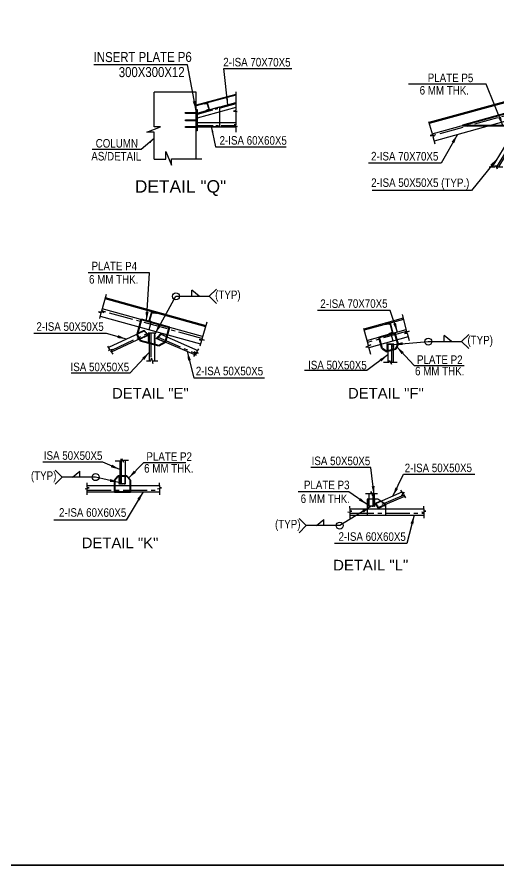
# Model space of a CAD drawing. Header units: inches. Extents: x 1789308 to 1948517, y 1504002 to 1708835.
# Drawn here: x 1866865 to 1880417, y 1532379 to 1556273 of the extents above; entities that cross this region are included whole.
import ezdxf
from ezdxf.enums import TextEntityAlignment as Align

# ---------------------------------------------------------------- set-up
doc = ezdxf.new("R2010")
doc.units = ezdxf.units.IN
doc.header["$LTSCALE"] = 0.015
doc.header["$MEASUREMENT"] = 0
doc.linetypes.add('CENTER2', pattern=[1.125, 0.75, -0.125, 0.125, -0.125])
for name, color, linetype in [('DIM DEM', 191, 'Continuous'), ('SHIFTING - STR', 1, 'Continuous'), ('TITLE', 7, 'Continuous')]:
    doc.layers.add(name, color=color, linetype=linetype)
for name, color, linetype, lineweight in [('PLATE', 1, 'Continuous', 25), ('TEXT', 7, 'Continuous', 5), ('TRUSS', 82, 'Continuous', 25), ('truss text', 2, 'Continuous', 25)]:
    doc.layers.add(name, color=color, linetype=linetype, lineweight=lineweight)
doc.styles.add('arial', font='ARIALN.TTF')
doc.styles.add('PRADEEP - STR', font='swissel.ttf')
doc.styles.add('SC-BBS1', font='SansSerif')
doc.dimstyles.new('GRID DIM', dxfattribs={"dimtxt": 350, "dimasz": 250, "dimexe": 0.1, "dimexo": 0.1, "dimgap": 0.09, "dimtad": 0, "dimdec": 0, "dimzin": 0, "dimdsep": 46, "dimtxsty": 'PRADEEP - STR', "dimblk": 'OBLIQUE', "dimcen": 0.09, "dimclrd": 73, "dimclre": 73, "dimclrt": 256, "dimadec": 0, "dimazin": 0, "dimtfac": 1, "dimtdec": 0, "dimtofl": 0, "dimtmove": 1, "dimatfit": 3, "dimfxl": 1.25, "dimtolj": 1, "dimtzin": 0, "dimlwd": -1, "dimlwe": -1, "dimarcsym": 2})
pattern_1 = [(75, (-1786468.3553, -1568400.704), (-2.4148145657, 0.6470476128), [])]
pattern_2 = [(75, (-1804844.0653, -1567478.2264), (-2.4148145657, 0.6470476128), [])]

# ---------------------------------------------------------------- blocks, each defined once
blk = doc.blocks.new('A$C533A03B5')
at = {"color": 4}
for p, q in [((-22.5, 100), (22.5, 100)), ((-22.5, 0), (-22.5, 100)), ((-17.8, 17.7), (-17.8, 82.3)), ((-9.7, 91.2), (18.5, 94.7)), ((-22.5, 0), (22.5, 0)), ((-9.7, 8.8), (18.5, 5.3)), ((22.5, 0), (22.5, 0.8))]:
    blk.add_line(p, q, dxfattribs=at)
for centre, radius, start, end in [((-8.8, 82.3), 9, 96, 180), ((17.9, 99.3), 4.61, 276.51912, 8.94651), ((-8.8, 17.7), 9, 180, 264), ((18, 0.8), 4.5, 0, 84)]:
    blk.add_arc(centre, radius, start, end, dxfattribs=at)
blk = doc.blocks.new('A$C661F1956')
at = {"layer": 'PLATE', "color": 3, "lineweight": 40}
for p, q in [((0, 0), (-650, -182.6)), ((650, -179.3), (0, 0)), ((-650, -182.6), (650, -179.3))]:
    blk.add_line(p, q, dxfattribs=at)
blk = doc.blocks.new('_Oblique')
at = {"color": 0, "linetype": 'ByBlock', "lineweight": -2}
blk.add_line((-0.5, -0.5), (0.5, 0.5), dxfattribs=at)
blk = doc.blocks.new('A$C1F354469')
at = {"layer": 'PLATE', "color": 3, "lineweight": 40}
for p, q in [((-75, 109.9), (-42.5, 149)), ((-75, 0), (-75, 109.9)), ((-42.5, 149), (42.5, 149)), ((75, 109.9), (42.5, 149)), ((75, 109.9), (75, 0)), ((75, 0), (-75, 0))]:
    blk.add_line(p, q, dxfattribs=at)
blk = doc.blocks.new('A$C67564977')
at = {"layer": 'PLATE', "color": 3, "lineweight": 40}
for p, q in [((-132.6, -36.6), (132.6, 36.6)), ((132.6, 36.6), (169.9, -98.7)), ((-95.4, -171.2), (-132.6, -36.6)), ((140.6, -158.3), (-34.9, -206.8)), ((140.6, -158.3), (169.9, -98.7)), ((-34.9, -206.8), (-95.4, -171.2))]:
    blk.add_line(p, q, dxfattribs=at)
blk = doc.blocks.new('A$C08990B8F')
at = {"layer": 'PLATE', "color": 3}
blk.add_lwpolyline([(87.5, 0), (87.5, 99.7), (12.5, 150), (-87.5, 150), (-87.5, 0)], close=True, dxfattribs=at)
blk = doc.blocks.new('A$C4853760B')
h = blk.add_hatch()
h.set_pattern_fill('ANSI31', color=4, scale=20, angle=30)
h.set_pattern_definition([(75, (-1503605.4268, -1417127.7935), (-2.4148145657, 0.6470476128), [])])
h.paths.add_polyline_path([(-917.9, 103.1), (-974.5, 129.2), (-1017.4, 58.8), (-1010.4, 58.8), (-972.1, 121.6), (-926.2, 101.1), (-951.9, 59), (-944.8, 59)])
h.paths.add_polyline_path([(-819.2, 108.8), (-773.7, 130.1), (-730.6, 59.5), (-723.6, 59.5), (-771.4, 137.9), (-827.8, 111.4), (-796.7, 60.4), (-789, 59.4)])
h = blk.add_hatch()
h.set_pattern_fill('ANSI31', color=4, scale=20, angle=30)
h.set_pattern_definition([(75, (-1785122.0718, -1574641.8486), (-2.4148145657, 0.6470476128), [])])
edge = h.paths.add_edge_path()
edge.add_line((-890.3, 59.1), (-884.3, 59.1))
edge.add_line((-884.3, 59.1), (-884.3, 118.8))
edge.add_line((-884.3, 118.8), (-834.3, 118.8))
edge.add_line((-834.3, 118.8), (-834.2, 59.3))
edge.add_line((-834.2, 59.3), (-828.2, 59.3))
edge.add_line((-828.2, 59.3), (-828.3, 124.8))
edge.add_line((-828.3, 124.8), (-890.3, 124.8))
edge.add_line((-890.3, 124.8), (-890.3, 59.1))
for p, q in [((-308.3, 427.6), (-378.6, 484.2)), ((-378.6, 427.6), (-378.6, 484.2)), ((-213.2, 427.6), (-146.9, 493.9)), ((-213.2, 427.6), (-146.9, 361.3))]:
    blk.add_line(p, q)
blk.add_circle((-526.6, 427.6), 33.1)
at = {"layer": 'PLATE', "color": 1}
for p, q in [((-888.9, 235), (-1386.9, 97.7)), ((-354.5, 97.8), (-851.7, 235))]:
    blk.add_line(p, q, dxfattribs=at)
at = {"layer": 'SHIFTING - STR', "color": 4, "ltscale": 1000}
blk.add_line((0, 0), (-851.7, 235), dxfattribs=at)
for points in [[(-1810.5, -19.2), (-888.9, 235)], [(-870.3, 167.5), (-1791.9, -86.7)], [(-870.3, 167.5), (-888.9, 235)], [(-870.3, 167.5), (-851.7, 235)], [(-870.3, 167.5), (-18.7, -67.4)], [(-1842.7, 97.7), (-1807.8, -28.8), (-1829.5, -34.6), (-1789.3, -36.6), (-1803.7, -43.8), (-1784.5, -113.4)], [(-972.1, 121.6), (-1246.8, -329)], [(-926.6, 100.4), (-1188.4, -329)], [(-972.1, 121.6), (-926.6, 100.4)], [(-884.3, 118.8), (-884.3, -329)], [(-884.3, 118.8), (-834.3, 118.8)], [(-834.3, 118.8), (-834.3, -329)], [(-773.7, 130.1), (-819.2, 108.8)], [(-819.2, 108.8), (-553.5, -326.9)], [(-773.7, 130.1), (-495.1, -326.9)], [(30.1, 105.8), (-4, -14), (17.6, -19.8), (-22.5, -21.8), (-8.1, -29), (-27.3, -98.7)], [(-1220.1, -329), (-1216.5, -313), (-1199, -346.4), (-1199, -329)], [(-870.5, -329), (-866.9, -313), (-849.4, -346.4), (-849.4, -329)], [(-536.5, -326.9), (-532.9, -310.9), (-515.3, -344.3), (-515.3, -326.9)], [(-1273.5, -329), (-1220.1, -329)], [(-1199, -329), (-1146.2, -329)], [(-923.9, -329), (-870.5, -329)], [(-849.4, -329), (-796.6, -329)], [(-589.9, -326.9), (-536.5, -326.9)], [(-515.3, -326.9), (-462.6, -326.9)]]:
    blk.add_lwpolyline(points, dxfattribs=at)
at = {"layer": 'SHIFTING - STR', "color": 5, "linetype": 'CENTER2', "ltscale": 20000}
for points in [[(3, -20.5), (-870.3, 220.4), (-1800.1, -36)], [(-939.7, 106.5), (-1205.1, -329)], [(-870.3, 118.8), (-870.3, -329)], [(-806.1, 115), (-535.5, -329)]]:
    blk.add_lwpolyline(points, dxfattribs=at)
at = {"layer": 'TRUSS', "color": 1}
for points in [[(-993.4, 320.3), (-1839.7, 86.8)], [(-747.2, 320.3), (30.1, 105.8)], [(-990.2, 310.8), (-1837.1, 77.2)], [(-750.4, 310.8), (30.1, 95.4)]]:
    blk.add_lwpolyline(points, dxfattribs=at)
at = {"layer": 'TRUSS'}
blk.add_lwpolyline([(-870.3, 167.5), (-851.7, 235)], dxfattribs=at)
at = {"layer": 'TRUSS', "color": 1}
for radius, start, end in [(341, 68.84473, 111.15519), (331, 68.75874, 111.24126)]:
    blk.add_arc((-870.3, 2.3), radius, start, end, dxfattribs=at)
at = {"layer": 'PLATE'}
blk.add_blockref('A$C661F1956', (-870.3, 240.1), dxfattribs=at)
at = {"layer": 'TRUSS', "xscale": -1, "rotation": 15.42487787149558}
blk.add_blockref('A$C533A03B5', (-985.3, 208.4), dxfattribs=at)
at = {"layer": 'TRUSS', "rotation": 344.5751221285044}
blk.add_blockref('A$C533A03B5', (-755.3, 208.4), dxfattribs=at)
at = {"layer": 'TEXT', "color": 2, "style": 'arial'}
for s, rotation, p in [(' PLATE P5', 359.86075, (-1650.3, 506.8, 0)), ('6 MM THK.', 359.86075, (-1695.6, 389.2, 0)), ('2-ISA 70X70X5', 359.86075, (-2067.6, -229.8, 0)), ('2-ISA 50X50X5 (TYP.)', 0.13925, (297, -295.8, 0)), ('2-ISA 50X50X5 (TYP.)', 359.86075, (-1921.5, -478.2, 0)), ('ISA 50X50X5 (TYP.)', 0.13925, (-228.7, -487.3, 0))]:
    blk.add_text(s, height=80, rotation=rotation, dxfattribs=at).set_placement(p, align=Align.MIDDLE_CENTER)
blk.add_text('(TYP)', height=80, rotation=359.86075, dxfattribs=at).set_placement((-158.5, 402, 0))
at = {"layer": 'DIM DEM'}
for points in [[(-1145.8, 58.5), (-1303, 445.9), (-2031.7, 445.9)], [(-743.4, 95.4), (-526.6, 427.6), (-213.2, 427.6)], [(-1572.7, -26.2), (-1725.3, -293.8), (-2406.1, -293.8)], [(-834.3, -212.7), (-653, -551), (191.1, -551)], [(-549, -238.5), (-194.6, -362.5), (735.8, -362.5)], [(-1200.5, -253), (-1441.7, -552.5), (-2372.1, -552.5)]]:
    blk.add_leader(points, dimstyle='GRID DIM', override={"dimasz": 85, "dimclrd": 256, "dimfxl": 0.1}, dxfattribs=at)
blk = doc.blocks.new('A$C5A8F7462')
h = blk.add_hatch()
h.set_pattern_fill('ANSI31', color=4, scale=20, angle=30)
h.set_pattern_definition([(75, (-1792267.0453, -1567558.5565), (-2.4148145657, 0.6470476128), [])])
h.paths.add_polyline_path([(-97.8, -71.3), (-98.1, 2.6), (-36.1, 2.6), (-36.4, -54.4)])
h.paths.add_polyline_path([(-92.1, -69.8), (-92.1, -3.4), (-42.1, -3.4), (-42.1, -56)], flags=17)
for p, q in [((601.7, 20.1), (667.9, 86.4)), ((506.6, 20.1), (436.3, 76.8)), ((436.3, 20.1), (436.3, 76.8)), ((601.7, 20.1), (667.9, -46.2))]:
    blk.add_line(p, q)
blk.add_circle((288.2, 20.1), 33.1)
at = {"layer": 'SHIFTING - STR', "color": 4, "ltscale": 1000}
for points in [[(42.8, 273.6), (84.9, 113.8), (109.9, 116.7), (65.4, 95.9), (89, 98.7), (107.9, 29.1)], [(-319.2, 147), (-277.1, -12.8), (-252.1, -9.9), (-296.7, -30.8), (-273.1, -27.9), (-254.1, -97.6)], [(-288.6, 30.6), (80, 132.3)], [(98.2, 64.7), (-270.6, -37)], [(-92.1, -3.4), (-92.1, -174.4)], [(-92.1, -3.4), (-42.1, -3.4)], [(-42.1, -3.4), (-42.1, -174.4)], [(-78.3, -174.4), (-74.7, -158.4), (-57.1, -191.8), (-57.1, -174.4)], [(-131.7, -174.4), (-78.3, -174.4)], [(-57.1, -174.4), (-4.4, -174.4)]]:
    blk.add_lwpolyline(points, dxfattribs=at)
at = {"layer": 'SHIFTING - STR', "color": 5, "linetype": 'CENTER2', "ltscale": 20000}
for points in [[(84.9, 113.9), (-283.7, 12.2)], [(-56.1, -3.4), (-56.1, -174.4)]]:
    blk.add_lwpolyline(points, dxfattribs=at)
at = {"layer": 'TRUSS', "color": 1}
for points in [[(52, 238.7), (-316.6, 137)], [(54.6, 229), (-314, 127.3)]]:
    blk.add_lwpolyline(points, dxfattribs=at)
at = {"layer": 'TRUSS'}
blk.add_lwpolyline([(-42.5, 25.2), (-61.1, 92.7)], dxfattribs=at)
at = {"layer": 'PLATE', "rotation": 195.4194213504157}
blk.add_blockref('A$C1F354469', (-100.5, 82.5), dxfattribs=at)
at = {"layer": 'TRUSS', "xscale": -1, "rotation": 15.42487787149558}
blk.add_blockref('A$C533A03B5', (-61.6, 93.2), dxfattribs=at)
at = {"layer": 'TEXT', "color": 2, "style": 'arial'}
for s, rotation, p in [('2-ISA 70X70X5', 0.13925, (-409.6, 377.2, 0)), ('ISA 50X50X5', 359.86075, (-564.8, -200.4, 0)), ('PLATE P2', 359.86075, (396.4, -149.3, 0)), ('6 MM THK.', 359.86075, (395.8, -256.8, 0))]:
    blk.add_text(s, height=80, rotation=rotation, dxfattribs=at).set_placement(p, align=Align.MIDDLE_CENTER)
blk.add_text('(TYP)', height=80, rotation=359.86075, dxfattribs=at).set_placement((656.4, -5.5, 0))
at = {"layer": 'DIM DEM'}
for points in [[(0.3, 110.3), (-69.6, 313.2), (-750.4, 313.2)], [(-36.3, -6.1), (288.2, 20.1), (601.7, 20.1)], [(-9.5, -26.7), (154.6, -204.8), (626.1, -204.8)], [(-92.1, -105.1), (-289, -252.8), (-873.6, -252.8)]]:
    blk.add_leader(points, dimstyle='GRID DIM', override={"dimasz": 85, "dimclrd": 256, "dimfxl": 0.1}, dxfattribs=at)
blk = doc.blocks.new('A$C486B748C')
h = blk.add_hatch()
h.set_pattern_fill('ANSI31', color=4, scale=20, angle=30)
h.set_pattern_definition(pattern_1)
h.paths.add_polyline_path([(-236.4, -31.5), (-202.5, -69.9), (-280.5, -106), (-277.9, -111.4), (-194.8, -72.9), (-194.8, -69.6), (-234.9, -24.2), (-300.4, -54.6), (-302.3, -61.6), (-302.1, -62)])
h = blk.add_hatch()
h.set_pattern_fill('ANSI31', color=4, scale=20, angle=30)
h.set_pattern_definition(pattern_1)
h.paths.add_polyline_path([(-188.8, -144.5), (-188.8, -53.9), (-139, -54.3), (-139, -85.2), (-138.9, -158.3)], flags=17)
h.paths.add_polyline_path([(-194.8, -142.9), (-194.8, -47.9), (-133, -48.4), (-133, -85.2), (-133, -159.9)])
h = blk.add_hatch()
h.set_pattern_fill('ANSI31', color=4, scale=20, angle=30)
h.set_pattern_definition(pattern_1)
h.paths.add_polyline_path([(-44.9, -138.8), (-123.9, -104.4), (-80.3, -57.2), (-22.8, -82.8), (-38.3, -134.4)])
h.paths.add_polyline_path([(-38.5, -135.1), (-113.8, -102.3), (-78.8, -64.4), (-24.4, -88.4), (-37, -134.2)], flags=17)
for p, q in [((280.3, 292.4), (210, 349.1)), ((210, 292.4), (210, 349.1)), ((375.4, 292.4), (441.7, 358.7)), ((375.4, 292.4), (441.7, 226.1))]:
    blk.add_line(p, q)
blk.add_circle((62, 292.4), 33.1)
at = {"layer": 'SHIFTING - STR', "color": 4, "ltscale": 1000}
blk.add_line((311.6, -86), (-631.6, 174.3), dxfattribs=at)
for points in [[(-592.8, 310.4), (-638.1, 151.5), (-615, 141.3), (-664, 146), (-642.2, 136.5), (-656.4, 84.9)], [(-650.4, 106.8), (292.8, -153.4)], [(350.4, 50.2), (305.1, -108.7), (328.1, -119), (279.2, -114.2), (301, -123.8), (286.7, -175.3)], [(-569.7, -186.4), (-236.4, -31.5)], [(-543.3, -227.7), (-202.5, -69.9)], [(-236.4, -31.5), (-202.5, -69.9)], [(-139, -54.3), (-189, -53.9)], [(-188.8, -53.9), (-188.8, -310.1)], [(-139, -54.3), (-138.9, -313.1)], [(-78.8, -64.4), (-113.8, -102.3)], [(-78.8, -64.4), (266.3, -216.6)], [(-113.8, -102.3), (251.9, -261.7)], [(-528, -251.4), (-548.6, -219.3), (-532.5, -207), (-570.4, -217.7), (-557.4, -206.1), (-577.2, -174.4)], [(229.7, -273.3), (250.1, -241.6), (234, -229.2), (271.9, -240), (259, -228.3), (276.4, -200.5)], [(-214.4, -313.1), (-175.2, -313.1)], [(-175.2, -313.1), (-167.9, -289.7), (-156.6, -338.6), (-154, -313.1)], [(-154, -313.1), (-108.9, -313.1)]]:
    blk.add_lwpolyline(points, dxfattribs=at)
at = {"layer": 'SHIFTING - STR', "color": 5, "linetype": 'CENTER2', "ltscale": 20000}
for points in [[(306.4, -104.2), (-636.8, 156)], [(-539.4, -212.3), (-212, -59.2)], [(-174.8, -54), (-174.8, -311)], [(-104, -91.7), (256.1, -248.6)]]:
    blk.add_lwpolyline(points, dxfattribs=at)
at = {"layer": 'TRUSS', "color": 1}
for points in [[(-605.1, 270.7), (338.7, 10.3)], [(-601.5, 280.1), (341.7, 19.8)]]:
    blk.add_lwpolyline(points, dxfattribs=at)
at = {"layer": 'TRUSS'}
blk.add_lwpolyline([(-188.5, -20.6), (-169.9, 46.9)], dxfattribs=at)
blk.add_lwpolyline([(-188.5, -20.6), (-169.9, 46.9)], dxfattribs=at)
at = {"layer": 'PLATE', "xscale": -1}
blk.add_blockref('A$C67564977', (-132.4, 37), dxfattribs=at)
at = {"layer": 'TRUSS', "rotation": 344.5751221285044}
blk.add_blockref('A$C533A03B5', (-169.6, 46.8), dxfattribs=at)
at = {"layer": 'TEXT', "color": 2, "style": 'arial'}
for s, p in [(' PLATE P4', (-529.7, 576.4, 0)), ('6 MM THK.', (-522.5, 451.2, 0)), ('2-ISA 50X50X5', (-932.6, 8.2, 0)), ('ISA 50X50X5', (-652.5, -370.9, 0)), ('2-ISA 50X50X5', (564.7, -409.4, 0))]:
    blk.add_text(s, height=80, rotation=359.86075, dxfattribs=at).set_placement(p, align=Align.MIDDLE_CENTER)
blk.add_text('(TYP)', height=80, rotation=359.86075, dxfattribs=at).set_placement((430.1, 266.9, 0))
at = {"layer": 'DIM DEM'}
for points in [[(-214.6, 59.7, 0), (-187.4, 512.4, 0), (-762.1, 512.4, 0)], [(-134.6, -58.9), (62, 292.4), (375.4, 292.4)], [(-403.1, -109, 0), (-590.4, -55.7, 0), (-1271.1, -55.7, 0)], [(-188.8, -234.2, 0), (-372.2, -430.5, 0), (-921.5, -430.5, 0)], [(167.6, -225, 0), (231, -472.7, 0), (894.9, -472.7, 0)]]:
    blk.add_leader(points, dimstyle='GRID DIM', override={"dimasz": 85, "dimclrd": 256, "dimfxl": 0.1}, dxfattribs=at)
blk = doc.blocks.new('A$C17304C53')
h = blk.add_hatch()
h.set_pattern_fill('ANSI31', color=4, scale=20, angle=30)
h.set_pattern_definition([(75, (-1798929.6692, -1567460.2109), (-2.4148145657, 0.6470476128), [])])
h.paths.add_polyline_path([(-106, 14.1), (-44, 14.1), (-44, 89), (-106, 89)])
h.paths.add_polyline_path([(-100, 20.1), (-50, 20.1), (-50, 89), (-100, 89)], flags=16)
for p, q in [((-639.8, 78.8), (-706.1, 145.1)), ((-544.7, 78.8), (-474.4, 135.5)), ((-474.4, 78.8), (-474.4, 135.5)), ((-639.8, 78.8), (-706.1, 12.5))]:
    blk.add_line(p, q)
blk.add_circle((-326.3, 78.8), 33.1)
at = {"layer": 'SHIFTING - STR', "color": 4, "ltscale": 1000}
for points in [[(-90, 231), (-83.1, 253.1), (-65.5, 219.7), (-65.5, 237.1)], [(-143.4, 231), (-90, 231)], [(-100, 231), (-100, 20.1)], [(-65.5, 237.1), (-16.1, 237.1)], [(-50.1, 237.1), (-50, 20.1)], [(-404.9, -86), (-405, -33.7), (-425.3, -32.1), (-387.6, -20.6), (-404.8, -17.8), (-405.5, 25.8)], [(-405.1, 0), (275.9, 0)], [(-100, 20.1), (-50, 20.1)], [(276, -86), (275.9, -33.7), (255.6, -32.1), (293.3, -20.6), (276.1, -17.8), (275.3, 25.8)], [(-405, -60), (275.9, -60)]]:
    blk.add_lwpolyline(points, dxfattribs=at)
at = {"layer": 'SHIFTING - STR', "color": 5, "linetype": 'CENTER2', "ltscale": 20000}
for points in [[(-86, 243.8), (-86, 20.1)], [(-405, -43), (275.9, -43)]]:
    blk.add_lwpolyline(points, dxfattribs=at)
at = {"layer": 'PLATE', "xscale": -1}
blk.add_blockref('A$C1F354469', (-75, -60), dxfattribs=at)
at = {"layer": 'TEXT', "color": 2, "style": 'arial'}
for s, p in [('ISA 50X50X5', (-537.5, 281.4, 0)), (' PLATE P2', (351.8, 272.2, 0)), ('6 MM THK.', (361.3, 160.7, 0)), ('2-ISA 60X60X5', (-354, -253.5, 0))]:
    blk.add_text(s, height=80, rotation=359.86075, dxfattribs=at).set_placement(p, align=Align.MIDDLE_CENTER)
blk.add_text('(TYP)', height=80, rotation=0.13925, dxfattribs=at).set_placement((-933.7, 52.7, 0))
at = {"layer": 'DIM DEM'}
for points in [[(-100, 149.6), (-257.2, 219.9), (-820.4, 219.9)], [(-16.2, 69.5, 0), (126.4, 216.8, 0), (521.8, 216.8, 0)], [(-106.7, 28.7), (-326.3, 78.8), (-639.8, 78.8)], [(120.2, -60), (-38.8, -325.1), (-719.5, -325.1)]]:
    blk.add_leader(points, dimstyle='GRID DIM', override={"dimasz": 85, "dimclrd": 256, "dimfxl": 0.1}, dxfattribs=at)
blk = doc.blocks.new('A$C09B71640')
h = blk.add_hatch()
h.set_pattern_fill('ANSI31', color=4, scale=20, angle=30)
h.set_pattern_definition(pattern_2)
h.paths.add_polyline_path([(-335.5, -89.8), (-335.5, -25.5), (-285.5, -25.5), (-285.5, -89.8)], flags=16)
h.paths.add_polyline_path([(-341.5, -95.8), (-341.5, -25.5), (-279.5, -25.5), (-279.5, -95.8)])
h = blk.add_hatch()
h.set_pattern_fill('ANSI31', color=4, scale=20, angle=30)
h.set_pattern_definition(pattern_2)
h.paths.add_polyline_path([(-244.4, -105.2), (-175.4, -75.8), (-219.9, -45.9), (-268.1, -66.9)], flags=16)
h.paths.add_polyline_path([(-246.8, -112.7), (-175.4, -82.6), (-225.7, -42.1), (-276.9, -64.2)])
for p, q in [((-922.6, -274.4, 0), (-988.9, -208.1, 0)), ((-827.5, -274.4, 0), (-757.2, -217.7, 0)), ((-757.2, -274.4, 0), (-757.2, -217.7, 0)), ((-922.6, -274.4, 0), (-988.9, -340.7, 0))]:
    blk.add_line(p, q)
blk.add_lwpolyline([(-335.5, -115.5), (-285.5, -115.5)])
blk.add_circle((-609.1, -274.4, 0), 33.1)
at = {"layer": 'SHIFTING - STR', "color": 4, "ltscale": 1000, "elevation": 0}
for points in [[(-367.3, 26.5), (-315, 26.6), (-313.4, 46.9), (-301.9, 9.2), (-299.1, 26.4), (-255.5, 27.1)], [(-39.5, 59.3), (-20.2, 30.2), (-2.3, 40), (-27.4, 9.6), (-11.5, 16.8), (9.2, -13.3)], [(-512.3, -202.8), (-512.4, -150.5), (-532.7, -148.9), (-495, -137.3), (-512.2, -134.6), (-512.9, -91)], [(182.8, -202.8), (182.7, -150.5), (162.4, -148.9), (200, -137.3), (182.8, -134.6), (182.1, -91)]]:
    blk.add_lwpolyline(points, dxfattribs=at)
at = {"layer": 'SHIFTING - STR', "color": 4, "ltscale": 1000}
for points in [[(-335.5, 26.7), (-335.5, -89.8)], [(-285.5, 26.7), (-285.5, -89.8)], [(-25.7, 38.5), (-268.1, -66.9)], [(0, 0), (-244.4, -105.2)], [(-244.4, -105.2), (-268.1, -66.9)], [(-512.5, -115.5), (182.5, -115.5)], [(-335.5, -89.8), (-285.5, -89.8)], [(-512.3, -175.5), (182.7, -175.5)]]:
    blk.add_lwpolyline(points, dxfattribs=at)
at = {"layer": 'SHIFTING - STR', "color": 5, "linetype": 'CENTER2', "ltscale": 20000}
for points in [[(-299.5, 26.7), (-299.5, -89.8)], [(-8, 11.7), (-251.8, -93.2)], [(-513.6, -158.5), (186, -158.5)]]:
    blk.add_lwpolyline(points, dxfattribs=at)
at = {"layer": 'PLATE'}
blk.add_blockref('A$C08990B8F', (-262.9, -175.5), dxfattribs=at)
at = {"layer": 'TEXT', "color": 2, "style": 'arial'}
for s, rotation, p in [('ISA 50X50X5', 359.86075, (-597.5, 333.8)), ('2-ISA 50X50X5', 0.13925, (317, 268)), (' PLATE P3', 359.86075, (-744, 108.2, 0)), ('6 MM THK.', 359.86075, (-744, -22, 0)), ('2-ISA 60X60X5', 359.86075, (-304.3, -377.4))]:
    blk.add_text(s, height=80, rotation=rotation, dxfattribs=at).set_placement(p, align=Align.MIDDLE_CENTER)
blk.add_text('(TYP)', height=80, rotation=0.13925, dxfattribs=at).set_placement((-1216.5, -300.5, 0))
at = {"layer": 'DIM DEM'}
for points in [[(-285.5, 11.8, 0), (-317.2, 272.3, 0), (-880.5, 272.3, 0)], [(-111, 1.4, 0), (-8.8, 208.5, 0), (661.3, 208.5, 0)], [(-350.4, -76.4, 0), (-523.1, 43.8, 0), (-1000, 43.8, 0)], [(-317.7, -95.5, 0), (-609.1, -274.4, 0), (-922.6, -274.4, 0)], [(90.8, -175.5, 0), (21.2, -440.9, 0), (-659.5, -440.9, 0)]]:
    blk.add_leader(points, dimstyle='GRID DIM', override={"dimasz": 85, "dimclrd": 256, "dimfxl": 0.1}, dxfattribs=at)
blk = doc.blocks.new('A$C1F6102D3')
at = {"color": 1}
blk.add_lwpolyline([(-20, 486), (-20, 225), (-50, 216), (0, 210), (-19, 204), (-19, 22), (-39, 22), (0, 0), (-20, -1), (-20, -80)], dxfattribs=at)
at = {"color": 3}
blk.add_lwpolyline([(-564, 186), (-250, 273), (-250, -5), (-564, -5), (-564, 186)], dxfattribs=at)
at = {"color": 1}
blk.add_lwpolyline([(-576, -61), (-576, 239), (-564, 239), (-564, -61)], close=True, dxfattribs=at)
at = {"layer": 'SHIFTING - STR', "color": 5, "linetype": 'CENTER2', "ltscale": 20000}
for points in [[(-20, 317), (-575, 163)], [(-564, 12), (-20, 12)]]:
    blk.add_lwpolyline(points, dxfattribs=at)
at = {"layer": 'SHIFTING - STR', "color": 4, "ltscale": 1000}
for points in [[(-564, 186), (-20, 336)], [(-20, 264), (-564, 114)], [(-564, 55), (-20, 55)], [(-564, -5), (-20, -5)]]:
    blk.add_lwpolyline(points, dxfattribs=at)
at = {"layer": 'TRUSS', "color": 4}
blk.add_line((-576, -457), (-576, 483), dxfattribs=at)
at = {"layer": 'TRUSS', "color": 4, "elevation": 0}
blk.add_lwpolyline([(-1166, -460), (-1166, -84), (-1273, -84), (-1078, -5), (-1169, -5), (-1169, 483)], dxfattribs=at)
at = {"layer": 'TRUSS', "color": 4}
for points in [[(-576, 483), (-1169, 483)], [(-1166, -460), (-1002, -460), (-1002, -353), (-922, -547), (-922, -457), (-497, -457)]]:
    blk.add_lwpolyline(points, dxfattribs=at)
at = {"layer": 'TRUSS', "color": 1}
for points in [[(-20, 450), (-575, 297)], [(-20, 440), (-575, 287)]]:
    blk.add_lwpolyline(points, dxfattribs=at)
at = {"layer": 'TRUSS', "color": 1, "linetype": 'CENTER2', "ltscale": 1500}
for points in [[(-576, 189), (-735, 189)], [(-576, 83), (-735, 83)], [(-576, -11), (-735, -11)]]:
    blk.add_lwpolyline(points, dxfattribs=at)
at = {"layer": 'TRUSS', "color": 3}
for points in [[(-576, 182), (-725, 182), (-725, 196), (-576, 196)], [(-576, 76), (-725, 76), (-725, 90), (-576, 90)], [(-576, -18), (-726, -18), (-726, -4), (-576, -4)]]:
    blk.add_lwpolyline(points, dxfattribs=at)
at = {"layer": 'TRUSS', "xscale": -0.9999000000000001, "yscale": 0.9999, "zscale": 0.9999, "rotation": 15.42487787149558}
blk.add_blockref('A$C533A03B5', (-410, 228), dxfattribs=at)
at = {"layer": 'TEXT', "color": 2, "style": 'arial'}
for s, height, rotation, p in [('INSERT PLATE P6 ', 139.99, 0.1392, (-1307, 977)), ('2-ISA 70X70X5', 120, 359.8608, (279, 904, 0)), ('300X300X12', 140, 0.1392, (-1203, 765)), ('COLUMN', 120, 359.8608, (-1694, -239)), ('2-ISA 60X60X5', 120, 359.8608, (227, -198, 0)), ('AS/DETAIL', 120, 359.8608, (-1702, -421))]:
    blk.add_text(s, height=height, rotation=rotation, dxfattribs=at).set_placement(p, align=Align.MIDDLE_CENTER)
at = {"layer": 'DIM DEM'}
for points, override in [([(-576, 217, 0), (-699, 865, 0), (-2017, 865, 0)], {"dimasz": 140, "dimclrd": 256, "dimfxl": 0.1}), ([(-132, 305), (-187, 817), (770, 817)], {"dimasz": 85, "dimclrd": 256, "dimfxl": 0.1}), ([(-363, 1), (-303, -288), (691, -288)], {"dimasz": 85, "dimclrd": 256, "dimfxl": 0.1}), ([(-1166, -171, 0), (-1353, -327, 0), (-2041, -327, 0)], {"dimasz": 85, "dimclrd": 256, "dimfxl": 0.1})]:
    blk.add_leader(points, dimstyle='GRID DIM', override=override, dxfattribs=at)

msp = doc.modelspace()

# ---------------------------------------------------------------- linework, layer by layer
msp.add_lwpolyline([(1831024.5, 1591778.9), (1915124.5, 1591778.9), (1915124.5, 1532378.8), (1831024.5, 1532378.8)], close=True)
at = {"layer": 'TITLE', "color": 125, "lineweight": 35}
msp.add_lwpolyline([(1831024.5, 1532378.9), (1915124.5, 1532378.8), (1915124.6, 1591778.9), (1831024.5, 1591778.9)], close=True, dxfattribs=at)

# ---------------------------------------------------------------- block references
at = {"xscale": 2, "yscale": 2, "zscale": 2}
msp.add_blockref('A$C1F6102D3', (1873066.5, 1553191.4), dxfattribs=at)
at = {"layer": 'PLATE', "xscale": 3, "yscale": 3, "zscale": 3}
for name, p in [('A$C4853760B', (1883991.1, 1553038.3)), ('A$C486B748C', (1871158.1, 1547525.3)), ('A$C5A8F7462', (1877586.9, 1547066.3)), ('A$C17304C53', (1870059.3, 1543072)), ('A$C09B71640', (1877784.4, 1542765))]:
    msp.add_blockref(name, p, dxfattribs=at)

# ---------------------------------------------------------------- texts
at = {"layer": 'truss text', "style": 'SC-BBS1'}
for s, height, p in [('DETAIL "Q"', 350, (1871472.9, 1551219.5)), ('DETAIL "E"', 300, (1870623.7, 1545430.3)), ('DETAIL "F"', 300, (1877257.9, 1545433)), ('DETAIL "K"', 300, (1869769, 1541215.9)), ('DETAIL "L"', 300, (1876830.6, 1540588.7, 0))]:
    msp.add_text(s, height=height, dxfattribs=at).set_placement(p, align=Align.BOTTOM_CENTER)

doc.saveas('drawing.dxf')
